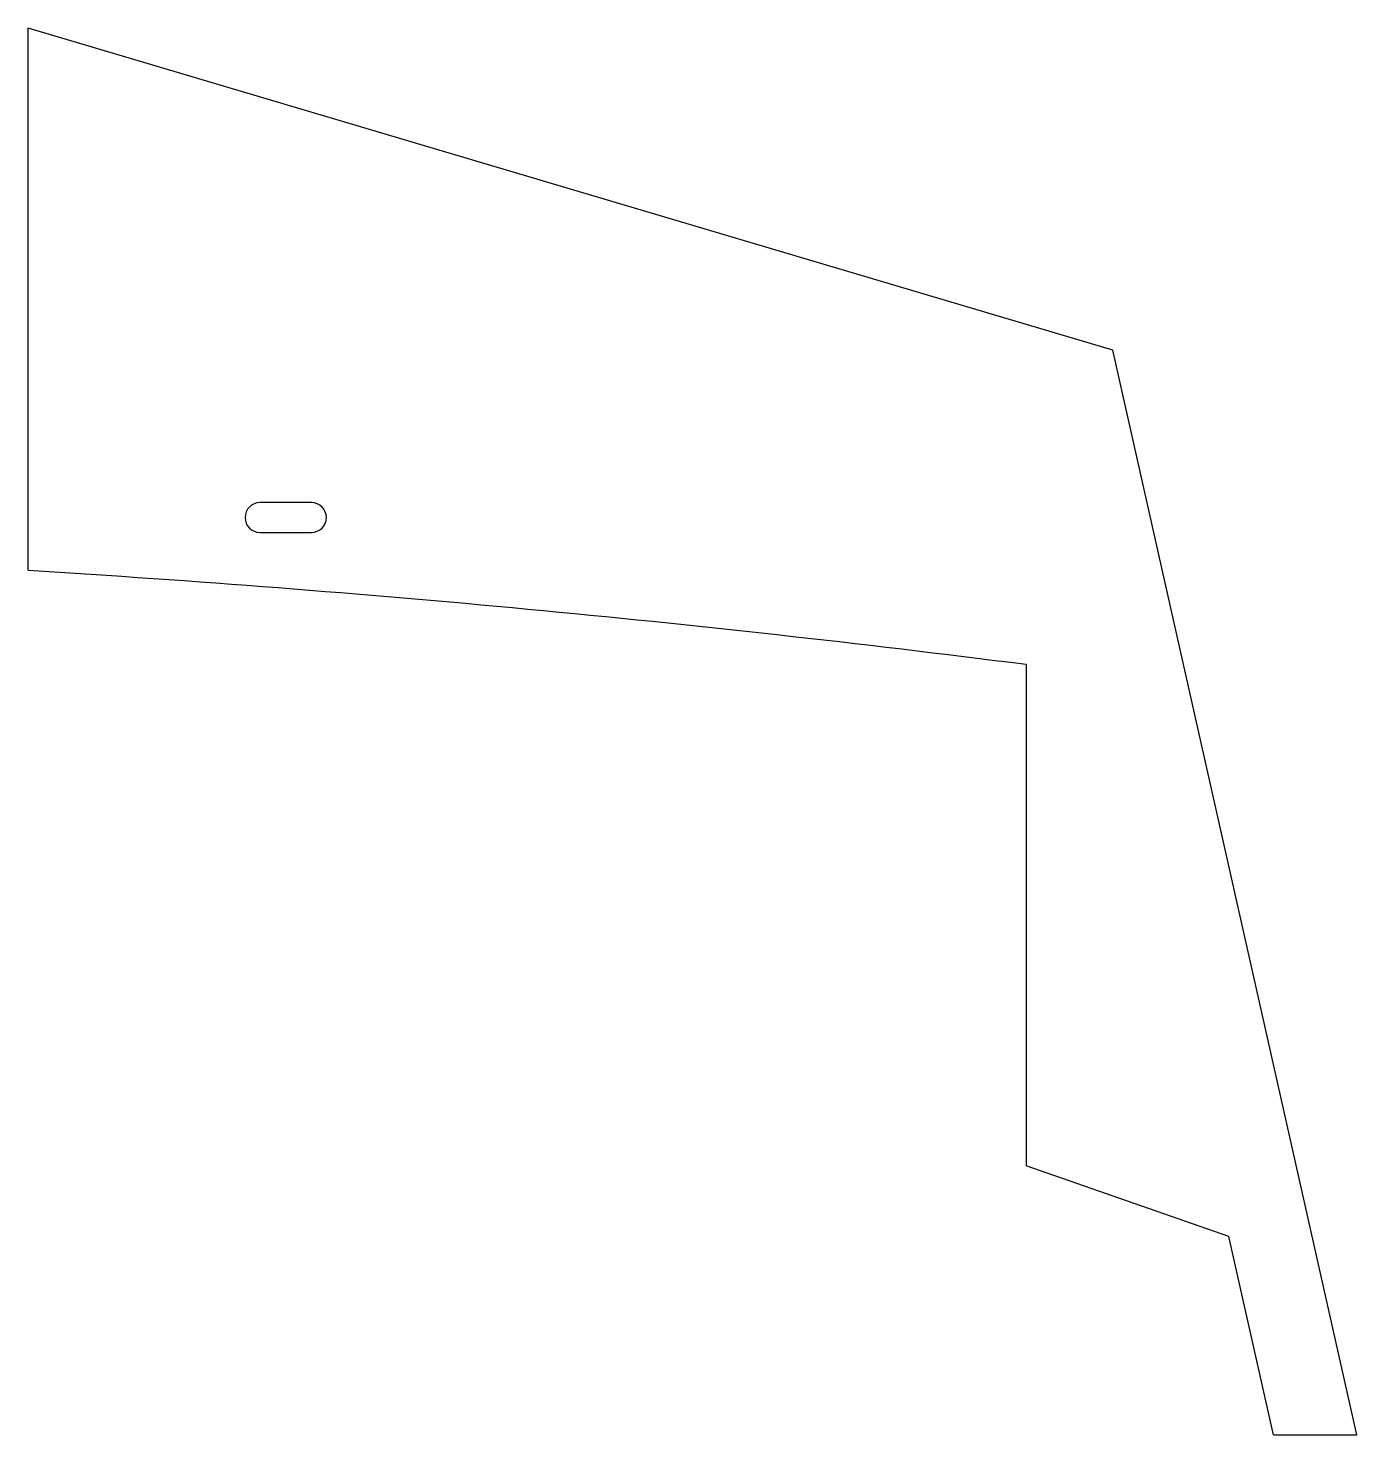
# Model space of a CAD drawing. Header units: millimetres. Extents: x 1048 to 1538, y -344 to 175.
import ezdxf

# ---------------------------------------------------------------- set-up
doc = ezdxf.new("R2010")
doc.units = ezdxf.units.MM

msp = doc.modelspace()

# ---------------------------------------------------------------- linework, layer by layer
at = {"color": 7, "linetype": 'Continuous', "lineweight": 25}
for p, q in [((1448, 56.22), (1048, 175)), ((1048, -24.95), (1048, 175)), ((1538, -343.78), (1448, 56.22)), ((1152.5, 0), (1133.5, 0)), ((1133.5, -11), (1152.5, -11)), ((1416, -59.6), (1416, -244.6)), ((1490.79, -270.61), (1416, -244.6)), ((1507.25, -343.78), (1490.79, -270.61)), ((1507.25, -343.78), (1538, -343.78))]:
    msp.add_line(p, q, dxfattribs=at)
for centre, start, end in [((1133.5, -5.5), 90, 270), ((1152.5, -5.5), 270, 90)]:
    msp.add_arc(centre, 5.5, start, end, dxfattribs=at)
msp.add_open_spline([(1048, -24.95), (1171.07, -32.45), (1293.76, -44), (1416, -59.6)], degree=3, dxfattribs=at)

doc.saveas('drawing.dxf')
